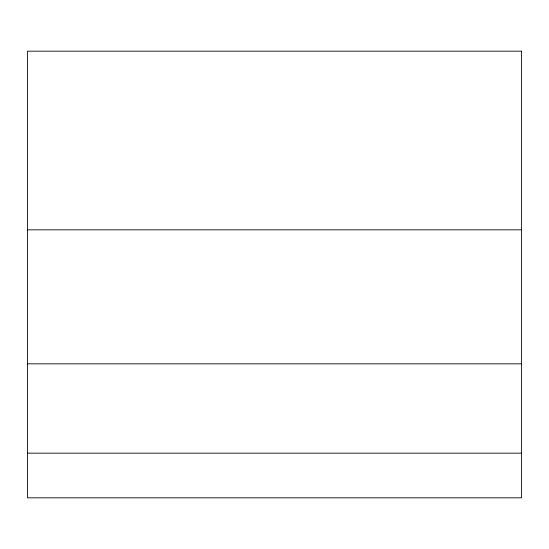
<?xml version="1.0" encoding="UTF-8"?>
<svg xmlns="http://www.w3.org/2000/svg" width="549" height="549" viewBox="0 0 549 549"><rect width="100%" height="100%" fill="white"/><g stroke="black" fill="none" stroke-linecap="round" stroke-linejoin="round"><path stroke-width="0.82" d="M27.45 229.832L521.55 229.832M27.45 363.829L521.55 363.829M27.45 453.165L521.55 453.165M521.55 51.174L27.45 51.174L27.45 497.826L521.55 497.826L521.55 51.174"/></g></svg>
